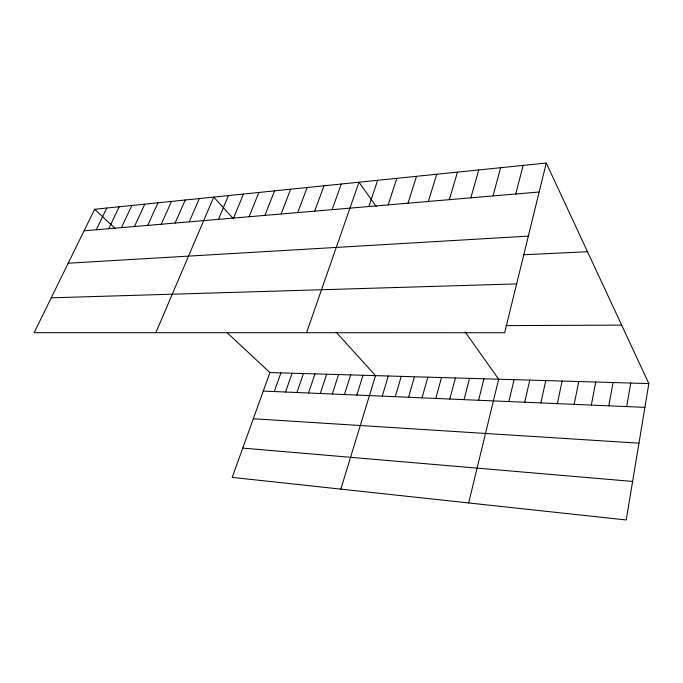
<?xml version="1.0" encoding="UTF-8"?>
<svg xmlns="http://www.w3.org/2000/svg" width="683" height="683" viewBox="0 0 683 683"><rect width="100%" height="100%" fill="white"/><g stroke="black" fill="none" stroke-linecap="round" stroke-linejoin="round"><path stroke-width="1.02" d="M546.272 163.032L504.643 332.749L34.15 332.681L94.63 209.28L546.272 163.032L648.85 383.573L626.226 519.968L232.203 477.391L269.93 372.568L226.619 332.22M626.67 406.581L630.785 383.052M608.809 405.822L613.095 382.54M591.316 405.079L595.755 382.036M574.164 404.345L578.766 381.541M557.371 403.627L562.109 381.054M540.893 402.927L545.777 380.585M524.749 402.236L529.76 380.115M508.92 401.561L514.051 379.663M468.64 502.944L498.65 379.21L465.089 331.878M478.595 400.264L483.965 378.783M515.75 194.006L523.127 165.397M464.073 399.64L469.554 378.365M449.824 399.034L455.399 377.955M492.989 195.944L500.63 167.702M435.822 398.437L441.5 377.554M422.068 397.848L427.84 377.153M470.86 197.831L478.74 169.939M408.562 397.275L414.419 376.76M395.286 396.712L401.228 376.384M449.337 199.667L457.448 172.125M382.241 396.149L388.268 376M428.386 201.451L436.71 174.25M340.843 489.13L375.53 375.633L336.164 332.194M356.825 395.064L363.006 375.266M407.999 203.192L416.51 176.316M344.445 394.535L350.686 374.916M332.262 394.014L338.58 374.557M388.14 204.883L396.84 178.331M320.284 393.502L326.67 374.216M368.794 206.531L377.665 180.295M308.511 393.007L314.948 373.874M296.926 392.512L303.423 373.541M285.52 392.025L292.076 373.208M306.547 332.723L358.976 182.207L376.213 206.514M274.31 391.547L280.918 372.884M332.1 209.664L341.278 184.017M314.692 211.149L324.007 185.785M297.694 212.592L307.137 187.518M281.106 214.01L290.668 189.2M264.893 215.393L274.566 190.847M249.064 216.742L258.84 192.461M233.595 218.056L243.464 194.04M218.466 219.345L228.429 195.577M155.844 332.698L213.719 197.08L232.579 217.886M189.217 221.847L199.342 198.557M175.079 223.051L185.264 199.999M161.231 224.229L171.493 201.408M147.69 225.381L158.004 202.791M134.431 226.517L144.805 204.14M121.446 227.618L131.87 205.463M108.734 228.703L119.201 206.761M96.277 229.77L106.796 208.033M84.077 230.811L539.16 192.008M68.198 263.211L528.343 236.113M523.417 254.768L587.517 251.72M51.234 297.822L516.621 283.906M505.949 325.612L621.658 325.117M269.93 372.568L648.85 383.573M263.271 391.069L644.906 407.367M253.308 418.747L638.964 443.173M242.747 448.091L632.62 481.43M94.63 209.28L115.231 228.464"/></g></svg>
